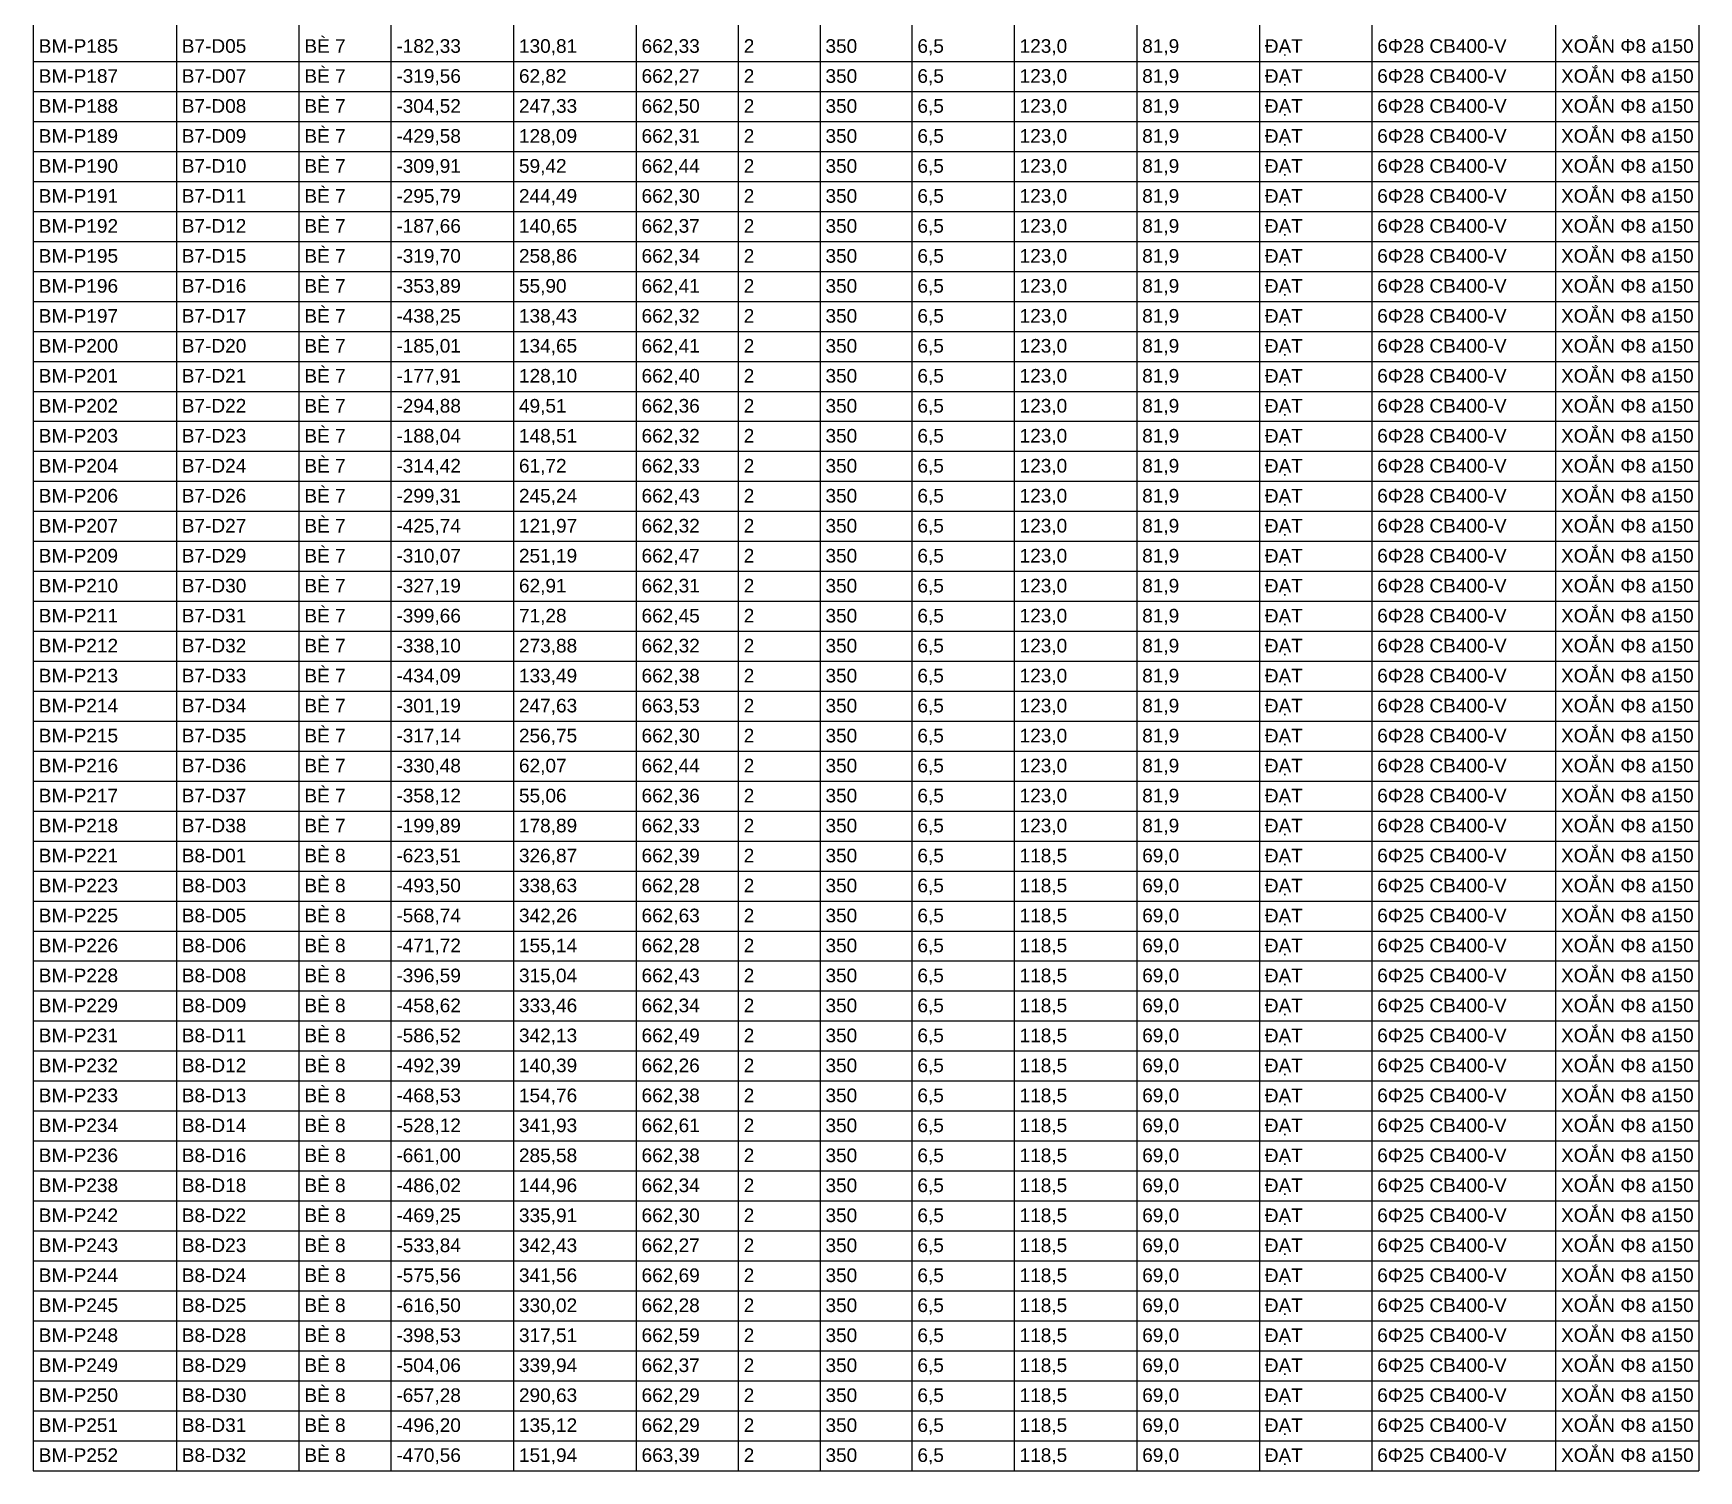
# Model space of a CAD drawing. Header units: metres. Extents: x -662 to 930, y -121 to 674.
# Drawn here: x 200.6 to 347.3, y 172.2 to 298.8 of the extents above; entities that cross this region are included whole.
import ezdxf

# ---------------------------------------------------------------- set-up
doc = ezdxf.new("R2010")
doc.units = ezdxf.units.M
doc.layers.add('07_BANG_THONG_KE_COC_BO', color=7, linetype='CONTINUOUS')
doc.styles.add('VN', font='arial.ttf')

msp = doc.modelspace()

# ---------------------------------------------------------------- linework, layer by layer
at = {"layer": '07_BANG_THONG_KE_COC_BO'}
for p, q in [((200.62, 660.628), (200.62, 172.228)), ((213.22, 660.628), (213.22, 172.228)), ((224.02, 660.628), (224.02, 172.228)), ((232.12, 660.628), (232.12, 172.228)), ((242.92, 660.628), (242.92, 172.228)), ((253.72, 660.628), (253.72, 172.228)), ((262.72, 660.628), (262.72, 172.228)), ((269.92, 660.628), (269.92, 172.228)), ((278.02, 660.628), (278.02, 172.228)), ((287.02, 660.628), (287.02, 172.228)), ((297.82, 660.628), (297.82, 172.228)), ((308.62, 660.628), (308.62, 172.228)), ((318.52, 660.628), (318.52, 172.228)), ((334.72, 660.628), (334.72, 172.228)), ((347.32, 660.628), (347.32, 172.228)), ((200.62, 296.308), (347.32, 296.308)), ((200.62, 293.668), (347.32, 293.668)), ((200.62, 291.028), (347.32, 291.028)), ((200.62, 288.388), (347.32, 288.388)), ((200.62, 285.748), (347.32, 285.748)), ((200.62, 283.108), (347.32, 283.108)), ((200.62, 280.468), (347.32, 280.468)), ((200.62, 277.828), (347.32, 277.828)), ((200.62, 275.188), (347.32, 275.188)), ((200.62, 272.548), (347.32, 272.548)), ((200.62, 269.908), (347.32, 269.908)), ((200.62, 267.268), (347.32, 267.268)), ((200.62, 264.628), (347.32, 264.628)), ((200.62, 261.988), (347.32, 261.988)), ((200.62, 259.348), (347.32, 259.348)), ((200.62, 256.708), (347.32, 256.708)), ((200.62, 254.068), (347.32, 254.068)), ((200.62, 251.428), (347.32, 251.428)), ((200.62, 248.788), (347.32, 248.788)), ((200.62, 246.148), (347.32, 246.148)), ((200.62, 243.508), (347.32, 243.508)), ((200.62, 240.868), (347.32, 240.868)), ((200.62, 238.228), (347.32, 238.228)), ((200.62, 235.588), (347.32, 235.588)), ((200.62, 232.948), (347.32, 232.948)), ((200.62, 230.308), (347.32, 230.308)), ((200.62, 227.668), (347.32, 227.668)), ((200.62, 225.028), (347.32, 225.028)), ((200.62, 222.388), (347.32, 222.388)), ((200.62, 219.748), (347.32, 219.748)), ((200.62, 217.108), (347.32, 217.108)), ((200.62, 214.468), (347.32, 214.468)), ((200.62, 211.828), (347.32, 211.828)), ((200.62, 209.188), (347.32, 209.188)), ((200.62, 206.548), (347.32, 206.548)), ((200.62, 203.908), (347.32, 203.908)), ((200.62, 201.268), (347.32, 201.268)), ((200.62, 198.628), (347.32, 198.628)), ((200.62, 195.988), (347.32, 195.988)), ((200.62, 193.348), (347.32, 193.348)), ((200.62, 190.708), (347.32, 190.708)), ((200.62, 188.068), (347.32, 188.068)), ((200.62, 185.428), (347.32, 185.428)), ((200.62, 182.788), (347.32, 182.788)), ((200.62, 180.148), (347.32, 180.148)), ((200.62, 177.508), (347.32, 177.508)), ((200.62, 174.868), (347.32, 174.868)), ((200.62, 172.228), (347.32, 172.228))]:
    msp.add_line(p, q, dxfattribs=at)

# ---------------------------------------------------------------- texts
at = {"layer": '07_BANG_THONG_KE_COC_BO', "style": 'VN'}
for s, p in [('BM-P185', (201.1, 297.076)), ('B7-D05', (213.7, 297.076)), ('BÈ 7', (224.5, 297.076)), ('-182,33', (232.6, 297.076)), ('130,81', (243.4, 297.076)), ('662,33', (254.2, 297.076)), ('2', (263.2, 297.076)), ('350', (270.4, 297.076)), ('6,5', (278.5, 297.076)), ('123,0', (287.5, 297.076)), ('81,9', (298.3, 297.076)), ('ĐẠT', (309.1, 297.076)), ('6Φ28 CB400-V', (319, 297.076)), ('XOẮN Φ8 a150', (335.2, 297.076)), ('BM-P187', (201.1, 294.436)), ('B7-D07', (213.7, 294.436)), ('BÈ 7', (224.5, 294.436)), ('-319,56', (232.6, 294.436)), ('62,82', (243.4, 294.436)), ('662,27', (254.2, 294.436)), ('2', (263.2, 294.436)), ('350', (270.4, 294.436)), ('6,5', (278.5, 294.436)), ('123,0', (287.5, 294.436)), ('81,9', (298.3, 294.436)), ('ĐẠT', (309.1, 294.436)), ('6Φ28 CB400-V', (319, 294.436)), ('XOẮN Φ8 a150', (335.2, 294.436)), ('BM-P188', (201.1, 291.796)), ('B7-D08', (213.7, 291.796)), ('BÈ 7', (224.5, 291.796)), ('-304,52', (232.6, 291.796)), ('247,33', (243.4, 291.796)), ('662,50', (254.2, 291.796)), ('2', (263.2, 291.796)), ('350', (270.4, 291.796)), ('6,5', (278.5, 291.796)), ('123,0', (287.5, 291.796)), ('81,9', (298.3, 291.796)), ('ĐẠT', (309.1, 291.796)), ('6Φ28 CB400-V', (319, 291.796)), ('XOẮN Φ8 a150', (335.2, 291.796)), ('BÈ 7', (224.5, 289.156)), ('XOẮN Φ8 a150', (335.2, 289.156)), ('BM-P189', (201.1, 289.156)), ('B7-D09', (213.7, 289.156)), ('-429,58', (232.6, 289.156)), ('128,09', (243.4, 289.156)), ('662,31', (254.2, 289.156)), ('2', (263.2, 289.156)), ('350', (270.4, 289.156)), ('6,5', (278.5, 289.156)), ('123,0', (287.5, 289.156)), ('81,9', (298.3, 289.156)), ('ĐẠT', (309.1, 289.156)), ('6Φ28 CB400-V', (319, 289.156)), ('BM-P190', (201.1, 286.516)), ('B7-D10', (213.7, 286.516)), ('BÈ 7', (224.5, 286.516)), ('-309,91', (232.6, 286.516)), ('59,42', (243.4, 286.516)), ('662,44', (254.2, 286.516)), ('2', (263.2, 286.516)), ('350', (270.4, 286.516)), ('6,5', (278.5, 286.516)), ('123,0', (287.5, 286.516)), ('81,9', (298.3, 286.516)), ('ĐẠT', (309.1, 286.516)), ('6Φ28 CB400-V', (319, 286.516)), ('XOẮN Φ8 a150', (335.2, 286.516)), ('BM-P191', (201.1, 283.876)), ('B7-D11', (213.7, 283.876)), ('BÈ 7', (224.5, 283.876)), ('-295,79', (232.6, 283.876)), ('244,49', (243.4, 283.876)), ('662,30', (254.2, 283.876)), ('2', (263.2, 283.876)), ('350', (270.4, 283.876)), ('6,5', (278.5, 283.876)), ('123,0', (287.5, 283.876)), ('81,9', (298.3, 283.876)), ('ĐẠT', (309.1, 283.876)), ('6Φ28 CB400-V', (319, 283.876)), ('XOẮN Φ8 a150', (335.2, 283.876)), ('BM-P192', (201.1, 281.236)), ('B7-D12', (213.7, 281.236)), ('BÈ 7', (224.5, 281.236)), ('-187,66', (232.6, 281.236)), ('140,65', (243.4, 281.236)), ('662,37', (254.2, 281.236)), ('2', (263.2, 281.236)), ('350', (270.4, 281.236)), ('6,5', (278.5, 281.236)), ('123,0', (287.5, 281.236)), ('81,9', (298.3, 281.236)), ('ĐẠT', (309.1, 281.236)), ('6Φ28 CB400-V', (319, 281.236)), ('XOẮN Φ8 a150', (335.2, 281.236)), ('BM-P195', (201.1, 278.596)), ('B7-D15', (213.7, 278.596)), ('BÈ 7', (224.5, 278.596)), ('-319,70', (232.6, 278.596)), ('258,86', (243.4, 278.596)), ('662,34', (254.2, 278.596)), ('2', (263.2, 278.596)), ('350', (270.4, 278.596)), ('6,5', (278.5, 278.596)), ('123,0', (287.5, 278.596)), ('81,9', (298.3, 278.596)), ('ĐẠT', (309.1, 278.596)), ('6Φ28 CB400-V', (319, 278.596)), ('XOẮN Φ8 a150', (335.2, 278.596)), ('BÈ 7', (224.5, 275.956)), ('XOẮN Φ8 a150', (335.2, 275.956)), ('BM-P196', (201.1, 275.956)), ('B7-D16', (213.7, 275.956)), ('-353,89', (232.6, 275.956)), ('55,90', (243.4, 275.956)), ('662,41', (254.2, 275.956)), ('2', (263.2, 275.956)), ('350', (270.4, 275.956)), ('6,5', (278.5, 275.956)), ('123,0', (287.5, 275.956)), ('81,9', (298.3, 275.956)), ('ĐẠT', (309.1, 275.956)), ('6Φ28 CB400-V', (319, 275.956)), ('BM-P197', (201.1, 273.316)), ('B7-D17', (213.7, 273.316)), ('BÈ 7', (224.5, 273.316)), ('-438,25', (232.6, 273.316)), ('138,43', (243.4, 273.316)), ('662,32', (254.2, 273.316)), ('2', (263.2, 273.316)), ('350', (270.4, 273.316)), ('6,5', (278.5, 273.316)), ('123,0', (287.5, 273.316)), ('81,9', (298.3, 273.316)), ('ĐẠT', (309.1, 273.316)), ('6Φ28 CB400-V', (319, 273.316)), ('XOẮN Φ8 a150', (335.2, 273.316)), ('BM-P200', (201.1, 270.676)), ('B7-D20', (213.7, 270.676)), ('BÈ 7', (224.5, 270.676)), ('-185,01', (232.6, 270.676)), ('134,65', (243.4, 270.676)), ('662,41', (254.2, 270.676)), ('2', (263.2, 270.676)), ('350', (270.4, 270.676)), ('6,5', (278.5, 270.676)), ('123,0', (287.5, 270.676)), ('81,9', (298.3, 270.676)), ('ĐẠT', (309.1, 270.676)), ('6Φ28 CB400-V', (319, 270.676)), ('XOẮN Φ8 a150', (335.2, 270.676)), ('BM-P201', (201.1, 268.036)), ('B7-D21', (213.7, 268.036)), ('BÈ 7', (224.5, 268.036)), ('-177,91', (232.6, 268.036)), ('128,10', (243.4, 268.036)), ('662,40', (254.2, 268.036)), ('2', (263.2, 268.036)), ('350', (270.4, 268.036)), ('6,5', (278.5, 268.036)), ('123,0', (287.5, 268.036)), ('81,9', (298.3, 268.036)), ('ĐẠT', (309.1, 268.036)), ('6Φ28 CB400-V', (319, 268.036)), ('XOẮN Φ8 a150', (335.2, 268.036)), ('BM-P202', (201.1, 265.396)), ('B7-D22', (213.7, 265.396)), ('BÈ 7', (224.5, 265.396)), ('-294,88', (232.6, 265.396)), ('49,51', (243.4, 265.396)), ('662,36', (254.2, 265.396)), ('2', (263.2, 265.396)), ('350', (270.4, 265.396)), ('6,5', (278.5, 265.396)), ('123,0', (287.5, 265.396)), ('81,9', (298.3, 265.396)), ('ĐẠT', (309.1, 265.396)), ('6Φ28 CB400-V', (319, 265.396)), ('XOẮN Φ8 a150', (335.2, 265.396)), ('BÈ 7', (224.5, 262.756)), ('XOẮN Φ8 a150', (335.2, 262.756)), ('BM-P203', (201.1, 262.756)), ('B7-D23', (213.7, 262.756)), ('-188,04', (232.6, 262.756)), ('148,51', (243.4, 262.756)), ('662,32', (254.2, 262.756)), ('2', (263.2, 262.756)), ('350', (270.4, 262.756)), ('6,5', (278.5, 262.756)), ('123,0', (287.5, 262.756)), ('81,9', (298.3, 262.756)), ('ĐẠT', (309.1, 262.756)), ('6Φ28 CB400-V', (319, 262.756)), ('BM-P204', (201.1, 260.116)), ('B7-D24', (213.7, 260.116)), ('BÈ 7', (224.5, 260.116)), ('-314,42', (232.6, 260.116)), ('61,72', (243.4, 260.116)), ('662,33', (254.2, 260.116)), ('2', (263.2, 260.116)), ('350', (270.4, 260.116)), ('6,5', (278.5, 260.116)), ('123,0', (287.5, 260.116)), ('81,9', (298.3, 260.116)), ('ĐẠT', (309.1, 260.116)), ('6Φ28 CB400-V', (319, 260.116)), ('XOẮN Φ8 a150', (335.2, 260.116)), ('BM-P206', (201.1, 257.476)), ('B7-D26', (213.7, 257.476)), ('BÈ 7', (224.5, 257.476)), ('-299,31', (232.6, 257.476)), ('245,24', (243.4, 257.476)), ('662,43', (254.2, 257.476)), ('2', (263.2, 257.476)), ('350', (270.4, 257.476)), ('6,5', (278.5, 257.476)), ('123,0', (287.5, 257.476)), ('81,9', (298.3, 257.476)), ('ĐẠT', (309.1, 257.476)), ('6Φ28 CB400-V', (319, 257.476)), ('XOẮN Φ8 a150', (335.2, 257.476)), ('BM-P207', (201.1, 254.836)), ('B7-D27', (213.7, 254.836)), ('BÈ 7', (224.5, 254.836)), ('-425,74', (232.6, 254.836)), ('121,97', (243.4, 254.836)), ('662,32', (254.2, 254.836)), ('2', (263.2, 254.836)), ('350', (270.4, 254.836)), ('6,5', (278.5, 254.836)), ('123,0', (287.5, 254.836)), ('81,9', (298.3, 254.836)), ('ĐẠT', (309.1, 254.836)), ('6Φ28 CB400-V', (319, 254.836)), ('XOẮN Φ8 a150', (335.2, 254.836)), ('BM-P209', (201.1, 252.196)), ('B7-D29', (213.7, 252.196)), ('BÈ 7', (224.5, 252.196)), ('-310,07', (232.6, 252.196)), ('251,19', (243.4, 252.196)), ('662,47', (254.2, 252.196)), ('2', (263.2, 252.196)), ('350', (270.4, 252.196)), ('6,5', (278.5, 252.196)), ('123,0', (287.5, 252.196)), ('81,9', (298.3, 252.196)), ('ĐẠT', (309.1, 252.196)), ('6Φ28 CB400-V', (319, 252.196)), ('XOẮN Φ8 a150', (335.2, 252.196)), ('BÈ 7', (224.5, 249.556)), ('XOẮN Φ8 a150', (335.2, 249.556)), ('BM-P210', (201.1, 249.556)), ('B7-D30', (213.7, 249.556)), ('-327,19', (232.6, 249.556)), ('62,91', (243.4, 249.556)), ('662,31', (254.2, 249.556)), ('2', (263.2, 249.556)), ('350', (270.4, 249.556)), ('6,5', (278.5, 249.556)), ('123,0', (287.5, 249.556)), ('81,9', (298.3, 249.556)), ('ĐẠT', (309.1, 249.556)), ('6Φ28 CB400-V', (319, 249.556)), ('BM-P211', (201.1, 246.916)), ('B7-D31', (213.7, 246.916)), ('BÈ 7', (224.5, 246.916)), ('-399,66', (232.6, 246.916)), ('71,28', (243.4, 246.916)), ('662,45', (254.2, 246.916)), ('2', (263.2, 246.916)), ('350', (270.4, 246.916)), ('6,5', (278.5, 246.916)), ('123,0', (287.5, 246.916)), ('81,9', (298.3, 246.916)), ('ĐẠT', (309.1, 246.916)), ('6Φ28 CB400-V', (319, 246.916)), ('XOẮN Φ8 a150', (335.2, 246.916)), ('BM-P212', (201.1, 244.276)), ('B7-D32', (213.7, 244.276)), ('BÈ 7', (224.5, 244.276)), ('-338,10', (232.6, 244.276)), ('273,88', (243.4, 244.276)), ('662,32', (254.2, 244.276)), ('2', (263.2, 244.276)), ('350', (270.4, 244.276)), ('6,5', (278.5, 244.276)), ('123,0', (287.5, 244.276)), ('81,9', (298.3, 244.276)), ('ĐẠT', (309.1, 244.276)), ('6Φ28 CB400-V', (319, 244.276)), ('XOẮN Φ8 a150', (335.2, 244.276)), ('BM-P213', (201.1, 241.636)), ('B7-D33', (213.7, 241.636)), ('BÈ 7', (224.5, 241.636)), ('-434,09', (232.6, 241.636)), ('133,49', (243.4, 241.636)), ('662,38', (254.2, 241.636)), ('2', (263.2, 241.636)), ('350', (270.4, 241.636)), ('6,5', (278.5, 241.636)), ('123,0', (287.5, 241.636)), ('81,9', (298.3, 241.636)), ('ĐẠT', (309.1, 241.636)), ('6Φ28 CB400-V', (319, 241.636)), ('XOẮN Φ8 a150', (335.2, 241.636)), ('BM-P214', (201.1, 238.996)), ('B7-D34', (213.7, 238.996)), ('BÈ 7', (224.5, 238.996)), ('-301,19', (232.6, 238.996)), ('247,63', (243.4, 238.996)), ('663,53', (254.2, 238.996)), ('2', (263.2, 238.996)), ('350', (270.4, 238.996)), ('6,5', (278.5, 238.996)), ('123,0', (287.5, 238.996)), ('81,9', (298.3, 238.996)), ('ĐẠT', (309.1, 238.996)), ('6Φ28 CB400-V', (319, 238.996)), ('XOẮN Φ8 a150', (335.2, 238.996)), ('BÈ 7', (224.5, 236.356)), ('XOẮN Φ8 a150', (335.2, 236.356)), ('BM-P215', (201.1, 236.356)), ('B7-D35', (213.7, 236.356)), ('-317,14', (232.6, 236.356)), ('256,75', (243.4, 236.356)), ('662,30', (254.2, 236.356)), ('2', (263.2, 236.356)), ('350', (270.4, 236.356)), ('6,5', (278.5, 236.356)), ('123,0', (287.5, 236.356)), ('81,9', (298.3, 236.356)), ('ĐẠT', (309.1, 236.356)), ('6Φ28 CB400-V', (319, 236.356)), ('BM-P216', (201.1, 233.716)), ('B7-D36', (213.7, 233.716)), ('BÈ 7', (224.5, 233.716)), ('-330,48', (232.6, 233.716)), ('62,07', (243.4, 233.716)), ('662,44', (254.2, 233.716)), ('2', (263.2, 233.716)), ('350', (270.4, 233.716)), ('6,5', (278.5, 233.716)), ('123,0', (287.5, 233.716)), ('81,9', (298.3, 233.716)), ('ĐẠT', (309.1, 233.716)), ('6Φ28 CB400-V', (319, 233.716)), ('XOẮN Φ8 a150', (335.2, 233.716)), ('BM-P217', (201.1, 231.076)), ('B7-D37', (213.7, 231.076)), ('BÈ 7', (224.5, 231.076)), ('-358,12', (232.6, 231.076)), ('55,06', (243.4, 231.076)), ('662,36', (254.2, 231.076)), ('2', (263.2, 231.076)), ('350', (270.4, 231.076)), ('6,5', (278.5, 231.076)), ('123,0', (287.5, 231.076)), ('81,9', (298.3, 231.076)), ('ĐẠT', (309.1, 231.076)), ('6Φ28 CB400-V', (319, 231.076)), ('XOẮN Φ8 a150', (335.2, 231.076)), ('BM-P218', (201.1, 228.436)), ('B7-D38', (213.7, 228.436)), ('BÈ 7', (224.5, 228.436)), ('-199,89', (232.6, 228.436)), ('178,89', (243.4, 228.436)), ('662,33', (254.2, 228.436)), ('2', (263.2, 228.436)), ('350', (270.4, 228.436)), ('6,5', (278.5, 228.436)), ('123,0', (287.5, 228.436)), ('81,9', (298.3, 228.436)), ('ĐẠT', (309.1, 228.436)), ('6Φ28 CB400-V', (319, 228.436)), ('XOẮN Φ8 a150', (335.2, 228.436)), ('BM-P221', (201.1, 225.796)), ('B8-D01', (213.7, 225.796)), ('BÈ 8', (224.5, 225.796)), ('-623,51', (232.6, 225.796)), ('326,87', (243.4, 225.796)), ('662,39', (254.2, 225.796)), ('2', (263.2, 225.796)), ('350', (270.4, 225.796)), ('6,5', (278.5, 225.796)), ('118,5', (287.5, 225.796)), ('69,0', (298.3, 225.796)), ('ĐẠT', (309.1, 225.796)), ('6Φ25 CB400-V', (319, 225.796)), ('XOẮN Φ8 a150', (335.2, 225.796)), ('BÈ 8', (224.5, 223.156)), ('XOẮN Φ8 a150', (335.2, 223.156)), ('BM-P223', (201.1, 223.156)), ('B8-D03', (213.7, 223.156)), ('-493,50', (232.6, 223.156)), ('338,63', (243.4, 223.156)), ('662,28', (254.2, 223.156)), ('2', (263.2, 223.156)), ('350', (270.4, 223.156)), ('6,5', (278.5, 223.156)), ('118,5', (287.5, 223.156)), ('69,0', (298.3, 223.156)), ('ĐẠT', (309.1, 223.156)), ('6Φ25 CB400-V', (319, 223.156)), ('BM-P225', (201.1, 220.516)), ('B8-D05', (213.7, 220.516)), ('BÈ 8', (224.5, 220.516)), ('-568,74', (232.6, 220.516)), ('342,26', (243.4, 220.516)), ('662,63', (254.2, 220.516)), ('2', (263.2, 220.516)), ('350', (270.4, 220.516)), ('6,5', (278.5, 220.516)), ('118,5', (287.5, 220.516)), ('69,0', (298.3, 220.516)), ('ĐẠT', (309.1, 220.516)), ('6Φ25 CB400-V', (319, 220.516)), ('XOẮN Φ8 a150', (335.2, 220.516)), ('BM-P226', (201.1, 217.876)), ('B8-D06', (213.7, 217.876)), ('BÈ 8', (224.5, 217.876)), ('-471,72', (232.6, 217.876)), ('155,14', (243.4, 217.876)), ('662,28', (254.2, 217.876)), ('2', (263.2, 217.876)), ('350', (270.4, 217.876)), ('6,5', (278.5, 217.876)), ('118,5', (287.5, 217.876)), ('69,0', (298.3, 217.876)), ('ĐẠT', (309.1, 217.876)), ('6Φ25 CB400-V', (319, 217.876)), ('XOẮN Φ8 a150', (335.2, 217.876)), ('BM-P228', (201.1, 215.236)), ('B8-D08', (213.7, 215.236)), ('BÈ 8', (224.5, 215.236)), ('-396,59', (232.6, 215.236)), ('315,04', (243.4, 215.236)), ('662,43', (254.2, 215.236)), ('2', (263.2, 215.236)), ('350', (270.4, 215.236)), ('6,5', (278.5, 215.236)), ('118,5', (287.5, 215.236)), ('69,0', (298.3, 215.236)), ('ĐẠT', (309.1, 215.236)), ('6Φ25 CB400-V', (319, 215.236)), ('XOẮN Φ8 a150', (335.2, 215.236)), ('BM-P229', (201.1, 212.596)), ('B8-D09', (213.7, 212.596)), ('BÈ 8', (224.5, 212.596)), ('-458,62', (232.6, 212.596)), ('333,46', (243.4, 212.596)), ('662,34', (254.2, 212.596)), ('2', (263.2, 212.596)), ('350', (270.4, 212.596)), ('6,5', (278.5, 212.596)), ('118,5', (287.5, 212.596)), ('69,0', (298.3, 212.596)), ('ĐẠT', (309.1, 212.596)), ('6Φ25 CB400-V', (319, 212.596)), ('XOẮN Φ8 a150', (335.2, 212.596)), ('BÈ 8', (224.5, 209.956)), ('XOẮN Φ8 a150', (335.2, 209.956)), ('BM-P231', (201.1, 209.956)), ('B8-D11', (213.7, 209.956)), ('-586,52', (232.6, 209.956)), ('342,13', (243.4, 209.956)), ('662,49', (254.2, 209.956)), ('2', (263.2, 209.956)), ('350', (270.4, 209.956)), ('6,5', (278.5, 209.956)), ('118,5', (287.5, 209.956)), ('69,0', (298.3, 209.956)), ('ĐẠT', (309.1, 209.956)), ('6Φ25 CB400-V', (319, 209.956)), ('BM-P232', (201.1, 207.316)), ('B8-D12', (213.7, 207.316)), ('BÈ 8', (224.5, 207.316)), ('-492,39', (232.6, 207.316)), ('140,39', (243.4, 207.316)), ('662,26', (254.2, 207.316)), ('2', (263.2, 207.316)), ('350', (270.4, 207.316)), ('6,5', (278.5, 207.316)), ('118,5', (287.5, 207.316)), ('69,0', (298.3, 207.316)), ('ĐẠT', (309.1, 207.316)), ('6Φ25 CB400-V', (319, 207.316)), ('XOẮN Φ8 a150', (335.2, 207.316)), ('BM-P233', (201.1, 204.676)), ('B8-D13', (213.7, 204.676)), ('BÈ 8', (224.5, 204.676)), ('-468,53', (232.6, 204.676)), ('154,76', (243.4, 204.676)), ('662,38', (254.2, 204.676)), ('2', (263.2, 204.676)), ('350', (270.4, 204.676)), ('6,5', (278.5, 204.676)), ('118,5', (287.5, 204.676)), ('69,0', (298.3, 204.676)), ('ĐẠT', (309.1, 204.676)), ('6Φ25 CB400-V', (319, 204.676)), ('XOẮN Φ8 a150', (335.2, 204.676)), ('BM-P234', (201.1, 202.036)), ('B8-D14', (213.7, 202.036)), ('BÈ 8', (224.5, 202.036)), ('-528,12', (232.6, 202.036)), ('341,93', (243.4, 202.036)), ('662,61', (254.2, 202.036)), ('2', (263.2, 202.036)), ('350', (270.4, 202.036)), ('6,5', (278.5, 202.036)), ('118,5', (287.5, 202.036)), ('69,0', (298.3, 202.036)), ('ĐẠT', (309.1, 202.036)), ('6Φ25 CB400-V', (319, 202.036)), ('XOẮN Φ8 a150', (335.2, 202.036)), ('BM-P236', (201.1, 199.396)), ('B8-D16', (213.7, 199.396)), ('BÈ 8', (224.5, 199.396)), ('-661,00', (232.6, 199.396)), ('285,58', (243.4, 199.396)), ('662,38', (254.2, 199.396)), ('2', (263.2, 199.396)), ('350', (270.4, 199.396)), ('6,5', (278.5, 199.396)), ('118,5', (287.5, 199.396)), ('69,0', (298.3, 199.396)), ('ĐẠT', (309.1, 199.396)), ('6Φ25 CB400-V', (319, 199.396)), ('XOẮN Φ8 a150', (335.2, 199.396)), ('BÈ 8', (224.5, 196.756)), ('XOẮN Φ8 a150', (335.2, 196.756)), ('BM-P238', (201.1, 196.756)), ('B8-D18', (213.7, 196.756)), ('-486,02', (232.6, 196.756)), ('144,96', (243.4, 196.756)), ('662,34', (254.2, 196.756)), ('2', (263.2, 196.756)), ('350', (270.4, 196.756)), ('6,5', (278.5, 196.756)), ('118,5', (287.5, 196.756)), ('69,0', (298.3, 196.756)), ('ĐẠT', (309.1, 196.756)), ('6Φ25 CB400-V', (319, 196.756)), ('BM-P242', (201.1, 194.116)), ('B8-D22', (213.7, 194.116)), ('BÈ 8', (224.5, 194.116)), ('-469,25', (232.6, 194.116)), ('335,91', (243.4, 194.116)), ('662,30', (254.2, 194.116)), ('2', (263.2, 194.116)), ('350', (270.4, 194.116)), ('6,5', (278.5, 194.116)), ('118,5', (287.5, 194.116)), ('69,0', (298.3, 194.116)), ('ĐẠT', (309.1, 194.116)), ('6Φ25 CB400-V', (319, 194.116)), ('XOẮN Φ8 a150', (335.2, 194.116)), ('BM-P243', (201.1, 191.476)), ('B8-D23', (213.7, 191.476)), ('BÈ 8', (224.5, 191.476)), ('-533,84', (232.6, 191.476)), ('342,43', (243.4, 191.476)), ('662,27', (254.2, 191.476)), ('2', (263.2, 191.476)), ('350', (270.4, 191.476)), ('6,5', (278.5, 191.476)), ('118,5', (287.5, 191.476)), ('69,0', (298.3, 191.476)), ('ĐẠT', (309.1, 191.476)), ('6Φ25 CB400-V', (319, 191.476)), ('XOẮN Φ8 a150', (335.2, 191.476)), ('BM-P244', (201.1, 188.836)), ('B8-D24', (213.7, 188.836)), ('BÈ 8', (224.5, 188.836)), ('-575,56', (232.6, 188.836)), ('341,56', (243.4, 188.836)), ('662,69', (254.2, 188.836)), ('2', (263.2, 188.836)), ('350', (270.4, 188.836)), ('6,5', (278.5, 188.836)), ('118,5', (287.5, 188.836)), ('69,0', (298.3, 188.836)), ('ĐẠT', (309.1, 188.836)), ('6Φ25 CB400-V', (319, 188.836)), ('XOẮN Φ8 a150', (335.2, 188.836)), ('BM-P245', (201.1, 186.196)), ('B8-D25', (213.7, 186.196)), ('BÈ 8', (224.5, 186.196)), ('-616,50', (232.6, 186.196)), ('330,02', (243.4, 186.196)), ('662,28', (254.2, 186.196)), ('2', (263.2, 186.196)), ('350', (270.4, 186.196)), ('6,5', (278.5, 186.196)), ('118,5', (287.5, 186.196)), ('69,0', (298.3, 186.196)), ('ĐẠT', (309.1, 186.196)), ('6Φ25 CB400-V', (319, 186.196)), ('XOẮN Φ8 a150', (335.2, 186.196)), ('BÈ 8', (224.5, 183.556)), ('XOẮN Φ8 a150', (335.2, 183.556)), ('BM-P248', (201.1, 183.556)), ('B8-D28', (213.7, 183.556)), ('-398,53', (232.6, 183.556)), ('317,51', (243.4, 183.556)), ('662,59', (254.2, 183.556)), ('2', (263.2, 183.556)), ('350', (270.4, 183.556)), ('6,5', (278.5, 183.556)), ('118,5', (287.5, 183.556)), ('69,0', (298.3, 183.556)), ('ĐẠT', (309.1, 183.556)), ('6Φ25 CB400-V', (319, 183.556)), ('BM-P249', (201.1, 180.916)), ('B8-D29', (213.7, 180.916)), ('BÈ 8', (224.5, 180.916)), ('-504,06', (232.6, 180.916)), ('339,94', (243.4, 180.916)), ('662,37', (254.2, 180.916)), ('2', (263.2, 180.916)), ('350', (270.4, 180.916)), ('6,5', (278.5, 180.916)), ('118,5', (287.5, 180.916)), ('69,0', (298.3, 180.916)), ('ĐẠT', (309.1, 180.916)), ('6Φ25 CB400-V', (319, 180.916)), ('XOẮN Φ8 a150', (335.2, 180.916)), ('BM-P250', (201.1, 178.276)), ('B8-D30', (213.7, 178.276)), ('BÈ 8', (224.5, 178.276)), ('-657,28', (232.6, 178.276)), ('290,63', (243.4, 178.276)), ('662,29', (254.2, 178.276)), ('2', (263.2, 178.276)), ('350', (270.4, 178.276)), ('6,5', (278.5, 178.276)), ('118,5', (287.5, 178.276)), ('69,0', (298.3, 178.276)), ('ĐẠT', (309.1, 178.276)), ('6Φ25 CB400-V', (319, 178.276)), ('XOẮN Φ8 a150', (335.2, 178.276)), ('BM-P251', (201.1, 175.636)), ('B8-D31', (213.7, 175.636)), ('BÈ 8', (224.5, 175.636)), ('-496,20', (232.6, 175.636)), ('135,12', (243.4, 175.636)), ('662,29', (254.2, 175.636)), ('2', (263.2, 175.636)), ('350', (270.4, 175.636)), ('6,5', (278.5, 175.636)), ('118,5', (287.5, 175.636)), ('69,0', (298.3, 175.636)), ('ĐẠT', (309.1, 175.636)), ('6Φ25 CB400-V', (319, 175.636)), ('XOẮN Φ8 a150', (335.2, 175.636)), ('BM-P252', (201.1, 172.996)), ('B8-D32', (213.7, 172.996)), ('BÈ 8', (224.5, 172.996)), ('-470,56', (232.6, 172.996)), ('151,94', (243.4, 172.996)), ('663,39', (254.2, 172.996)), ('2', (263.2, 172.996)), ('350', (270.4, 172.996)), ('6,5', (278.5, 172.996)), ('118,5', (287.5, 172.996)), ('69,0', (298.3, 172.996)), ('ĐẠT', (309.1, 172.996)), ('6Φ25 CB400-V', (319, 172.996)), ('XOẮN Φ8 a150', (335.2, 172.996))]:
    msp.add_text(s, height=1.2, dxfattribs=at).set_placement(p)

doc.saveas('drawing.dxf')
